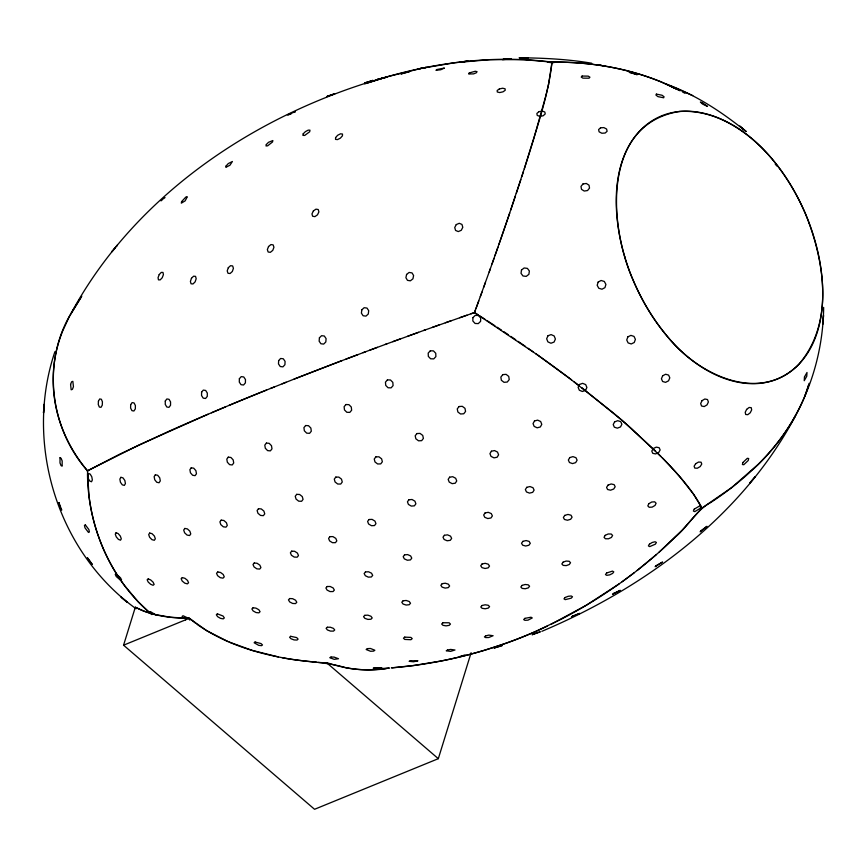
<?xml version="1.0" encoding="UTF-8"?>
<svg xmlns="http://www.w3.org/2000/svg" width="867" height="867" viewBox="0 0 867 867"><rect width="100%" height="100%" fill="white"/><g stroke="black" fill="none" stroke-linecap="round" stroke-linejoin="round"><path stroke-width="1.3" d="M87.491 472.049L87.502 470.814C75.451 456.443 65.925 439.905 59.986 422.099A242.662 180.087 -17.2 0 1 54.968 401.865C52.269 385.457 52.616 368.551 56.106 352.295A189.96 140.974 -17.2 0 1 62.76 330.804L69.284 316.693L81.812 296.124M43.729 409.224L43.502 412.995L44.098 404.315L43.859 408.086M823.65 307.395C822.978 369.244 797.261 430.661 750.562 471.605C738.153 483.082 724.682 493.377 710.55 502.632C695.843 510.479 688.181 526.421 675.48 536.868C655.127 556.863 632.823 574.843 609.154 590.774A807.296 611.473 76.4 0 1 561.209 619.211L536.305 631.165A730.252 553.113 76.4 0 1 510.826 641.493C472.58 655.485 432.46 664.523 391.862 667.85M823.141 320.335L822.913 324.106L823.509 315.425L823.271 319.197M548.573 84.251L552.019 62.142L523.993 59.65L490.072 59.639L455.186 62.662L421.893 68.244L387.679 76.643C258.778 112.417 136.184 193.287 71.408 312.781C41.573 361.94 49.831 428.211 87.502 470.814L88.922 495.415A262.452 221.822 -17.8 0 0 90.753 507.553A271.642 229.603 -17.7 0 0 98.004 535.156M54.914 351.677C24.016 443.34 57.255 552.073 136.108 608.764M808.792 384.471L804.663 396.587M471.117 652.71L438.312 758.679L314.548 809.29L123.569 645.189L135.328 607.214L143.944 611.148L153.101 614.096M185.451 619.894L185.961 618.258M524.318 168.881C534.679 133.702 547.944 98.762 552.019 62.142C511.844 56.908 470.954 59.151 431.181 66.423A809.03 612.785 76.4 0 0 388.644 76.372L367.76 82.853M523.473 171.525L521.739 176.868M520.861 179.577L516.331 193.308M515.399 196.105L510.674 210.193M509.709 213.033L498.926 244.386M508.571 216.392L527.277 159.636A189.96 11.26 -70.3 0 0 533.931 138.146L545.386 97.44A242.662 14.381 -70.3 0 0 548.594 84.197M494.981 255.635L497.929 247.214M494.006 258.409L492.066 263.915M490.375 268.662L474.487 312.575L423.627 330.479M489.194 271.989L499.641 242.326A242.662 14.371 -70.3 0 0 508.55 216.425M485.477 282.382L483.688 287.367M480.329 296.666L481.965 292.146M478.79 300.892L476.102 308.229M475.528 309.801L474.487 312.575L470.998 313.778M116.796 246.011L117.24 245.198L111.626 251.874L112.829 250.726M71.408 312.781L80.967 297.37M795.603 415.64C742.163 516.429 645.243 587.598 541.842 631.328M113.534 249.924L114.964 248.298M659.083 552.192L682.199 530.073L701.977 508.051L731.726 487.557L758.094 464.398A242.662 180.087 -17.2 0 0 775.217 445.497C787.008 430.964 797.174 414.99 804.251 397.617A189.96 140.974 -17.2 0 0 809.117 383.322M161.024 200.895L162.617 199.486M656.492 554.468L637.147 570.475M634.221 572.74L622.148 581.735M163.419 198.781L165.023 197.589M619.038 583.957L586.222 605.296L550.827 624.424M287.389 115.029L295.43 111.572L294.13 112.417M547.164 626.18L543.501 627.903A739.237 559.919 76.4 0 1 506.025 643.227L484.826 650.163A808.683 612.525 76.4 0 1 440.555 661.098L413.516 665.542L391.407 667.861M207.993 414.242L138.807 445.053L87.502 470.814L120.177 453.961L167.862 431.755A809.03 84.262 -17.1 0 1 203.723 416.062L232.551 403.914A732.182 76.253 -17.1 0 1 263.026 391.45L295.051 378.727A809.03 84.262 -17.1 0 1 339.864 361.42L365.722 351.688M211.44 412.779L225.55 406.829M123.569 645.189L189.364 618.29L206.736 630.721L227.967 641.547M270.493 388.449L274.384 386.899M282.208 383.788L286.153 382.228M294.054 379.117L341.945 360.629M288.44 114.856L291.225 113.783M345.933 359.122L357.833 354.636M363.11 352.663L386.91 343.831M369.645 350.225L377.438 347.32M385.165 344.47L425.556 329.785M392.805 341.663L400.326 338.91M407.728 336.223L418.555 332.31M432.384 327.347L438.995 324.995M445.345 322.752L451.371 320.627M466.88 315.209L459.662 317.723M364.779 83.861L387.679 76.643M463.108 655.528L465.005 654.921M368.421 81.736L364.584 82.983L372.94 80.371L369.104 81.617M497.896 646.804L494.06 648.05L502.427 645.438L498.579 646.684M460.084 656.352L462.165 655.831M679.175 111.518C601.633 124.306 608.753 226.103 633.268 280.475A151.974 98.567 67.8 0 0 667.557 336.678C697.079 373.915 759.124 404.835 798.854 364.281C834.553 322.741 824.539 261.238 805.703 214.387A151.996 98.578 67.8 0 0 771.413 158.184C748.579 131.546 715.719 108.971 679.175 111.518A146.415 94.958 67.8 0 0 669.118 113.339A143.423 93.018 67.8 0 0 641.147 129.519C622.072 148.636 615.884 176.77 616.253 202.986A143.066 92.78 67.8 0 0 624.728 256.686M671.242 86.472L679.067 89.778M388.795 668.067L381.61 668.555M389.576 668.024C374.934 670.224 359.924 670.635 345.337 667.623C324.757 661.358 303.147 662.063 282.143 657.685M523.831 57.71L519.626 57.731L528.404 57.721L524.199 57.731M195.368 623.091L189.364 618.29L170.55 617.282L154.023 614.345M189.364 618.29C171.471 618.171 152.971 616.112 136.78 607.973M519.127 57.764C543.392 57.991 567.744 59.151 591.695 63.226M318.33 662.41L326.913 662.962L438.312 758.679M316.888 662.301C274.958 658.595 231.879 648.754 196.939 624.251M599.715 65.036L601.72 65.393M278.383 656.948L252.178 650.369L229.202 642.068M626.126 70.509C601.915 64.537 576.934 61.86 552.019 62.142C591.023 61.665 630.374 68.45 666.235 84.066C695.486 94.655 721.507 111.778 745.609 131.166M602.749 65.632L604.787 66.12M670.104 85.703L692.755 95.598M666.235 84.066L674.45 87.838M673.03 87.48L676.065 88.878M675.35 88.282L679.815 90.526M136.412 607.789L135.328 607.214M680.172 90.764L660.6 81.693A258.409 218.43 -17 0 0 626.126 70.509M682.47 91.924L685.103 93.354M478.389 315.035L474.487 312.575L537.984 355.242A258.409 46.948 35 0 1 568.904 377.86L612.221 412.031A207.571 37.725 35 0 1 631.566 428.656L664.057 459.597A258.409 46.97 35 0 1 680.866 478.01L693.567 494.244L701.977 508.051C692.018 489.086 677.073 473.306 662.41 457.917M479.895 316L484.967 319.262M486.82 320.465L494.916 325.754M497.084 327.184L501.538 330.154M503.825 331.682L508.485 334.814M510.858 336.418L515.67 339.691M518.108 341.37L525.543 346.497M528.046 348.252L533.107 351.796M535.643 353.584L571.537 379.833M155.616 614.757L150.5 611.668L149.828 612.004L151.27 613.619M574.084 381.762L579.145 385.631M581.659 387.571L622.138 420.419L655.712 451.198M87.491 473.404C87.74 526.67 110.716 580.164 151.833 614.584M150.349 613.327L138.113 601.687L124.685 585.745A254.074 214.767 -17.1 0 1 98.069 535.134M657.435 452.899L660.784 456.259M775.228 164.123L776.93 166.074M664.014 332.386C676.683 348.198 691.909 362.243 709.835 371.867A151.248 98.09 67.8 0 0 759.98 383.344A146.393 94.947 67.8 0 0 769.571 381.599A143.434 93.018 67.8 0 0 797.9 365.267C816.952 346.106 823.108 317.972 822.718 291.756A143.088 92.802 67.8 0 0 814.124 237.796A146.425 94.958 67.8 0 0 809.344 223.523M189.808 620.068L188.464 618.301L183.024 615.733L182.113 616.437L183.457 618.204M386.281 668.598A242.359 157.209 67.8 0 1 326.902 662.691M679.164 111.496A151.248 98.09 67.8 0 1 728.93 122.93C746.91 132.434 762.104 146.523 774.795 162.281A151.259 98.101 67.8 0 1 809.366 223.523M229.148 405.322A739.237 76.99 -17.1 0 1 266.624 390.009M664.035 332.354A151.237 98.079 67.8 0 1 629.54 271.154A146.393 94.947 67.8 0 1 624.706 256.686M165.283 401.042L165.261 404.38L166.778 406.991L168.967 407.349L170.539 405.257L170.561 401.92L169.043 399.308L166.854 398.95L165.283 401.042M201.588 392.198L201.556 395.536L203.203 398.137L205.577 398.484L207.278 396.382L207.311 393.054L205.663 390.453L203.29 390.096L201.588 392.198M130.668 404.705L130.603 408.043L131.947 410.655L133.908 411.001L135.328 408.888L135.393 405.55L134.06 402.938L132.098 402.591L130.668 404.705M472.916 317.636L472.851 320.985L475.073 323.456L478.281 323.608L480.6 321.343L480.676 317.983L478.454 315.512L475.246 315.371L472.916 317.636M239.368 378.749L239.292 382.087L241.026 384.677L243.551 385.013L245.394 382.889L245.48 379.551L243.746 376.961L241.21 376.625L239.368 378.749M335.594 137.571L335.529 139.37L337.501 139.598L340.363 138.146L342.432 135.837L342.498 134.049L340.525 133.811L337.664 135.263L335.594 137.571M98.437 401.118L98.274 404.466L99.337 407.046L100.995 407.327L102.273 405.16L102.425 401.811L101.363 399.243L99.716 398.961L98.437 401.118M278.643 360.607L278.491 363.945L280.258 366.535L282.924 366.86L284.918 364.725L285.08 361.376L283.303 358.786L280.637 358.472L278.643 360.607M70.585 384.46L71.17 389.792L72.416 389.348L73.435 386.693L72.85 381.35L71.593 381.805L70.585 384.46M319.414 337.827L319.143 341.175L320.909 343.765L323.673 344.091L325.819 341.956L326.09 338.618L324.323 336.017L321.559 335.692L319.414 337.827M361.832 309.812L361.398 313.139L363.11 315.751L365.961 316.119L368.28 314.017L368.703 310.679L367.001 308.067L364.151 307.709L361.832 309.812M521.49 270.027L521.024 273.343L522.985 275.977L526.247 276.378L528.892 274.319L529.369 271.003L527.396 268.38L524.134 267.979L521.49 270.027M303.201 133.832L302.93 135.393L304.718 135.425L309.703 131.73L309.974 130.169L308.175 130.137L305.368 131.654L303.201 133.832M181.593 201.61L181.311 203.171L185.159 200.851L187.305 196.755L185.831 197.069L181.593 201.61M406.59 274.438L405.908 277.722L407.49 280.366L410.394 280.81L412.93 278.816L413.602 275.533L412.031 272.899L409.116 272.444L406.59 274.438M804.468 376.928L804.229 380.711L806.765 376.256L807.004 372.485L804.468 376.928M60.029 457.743L59.996 462.935L61.058 465.612L62.142 466.153L62.175 460.962L61.102 458.285L60.029 457.743M742.878 462.523L742.401 464.506L743.767 464.734L748.221 460.518L748.698 458.524L747.332 458.296L742.878 462.523M266.332 144.518L265.985 145.959L267.643 145.829L272.52 141.982L272.877 140.53L268.499 142.318L266.332 144.518M226.179 165.879L225.81 167.32L229.939 165.239L232.389 161.5L228.259 163.581L226.179 165.879M598.143 282.078L597.179 285.297L598.772 288.256L601.991 289.22L604.949 287.627L605.914 284.409L604.31 281.45L601.091 280.485L598.143 282.078M191.455 278.296L190.404 281.439L191.043 283.78L193.005 283.953L195.129 281.851L196.18 278.708L195.541 276.367L193.59 276.194L191.455 278.296M228.292 267.73L227.219 270.872L227.967 273.268L230.091 273.517L232.345 271.479L233.407 268.337L232.659 265.941L230.546 265.692L228.292 267.73M656.362 94.113L656.005 95.153L657.999 96.649L663.678 97.776L664.035 96.736L662.041 95.24L656.362 94.113M627.881 336.851L626.733 339.972L628.12 342.92L631.241 343.961L634.254 342.487L635.403 339.365L634.015 336.418L630.905 335.377L627.881 336.851M159.214 274.568L158.054 277.646L158.455 279.846L160.189 279.878L162.237 277.733L163.408 274.644L162.996 272.444L161.262 272.411L159.214 274.568M268.532 246.521L267.361 249.598L268.12 252.004L270.352 252.33L272.769 250.368L273.929 247.29L273.181 244.884L270.938 244.57L268.532 246.521M662.67 375.779L661.413 378.781L662.616 381.502L665.574 382.347L668.544 380.83L669.801 377.828L668.598 375.097L665.639 374.251L662.67 375.779M547.987 335.757L546.654 338.769L547.89 341.869L550.957 343.234L554.067 342.064L555.4 339.051L554.165 335.962L551.087 334.597L547.987 335.757M694.229 509.146L693.383 511.042L694.727 511.638L700.016 508.506L700.861 506.61L699.506 506.025L694.229 509.146M88.488 473.512L87.675 475.3L88.239 478.454L89.832 481.12L91.534 481.749L92.346 479.95L91.794 476.807L90.201 474.13L88.488 473.512M701.999 400.695L700.655 403.599L701.576 406.027L704.221 406.558L707.049 404.867L708.393 401.963L707.472 399.535L704.828 399.004L701.999 400.695M648.852 503.694L647.812 505.884L649.199 507.293L652.201 507.108L655.051 505.428L656.091 503.239L654.693 501.82L651.702 502.004L648.852 503.694M313.366 210.963L311.968 213.9L312.608 216.241L314.894 216.631L317.495 214.821L318.893 211.884L318.254 209.532L315.967 209.153L313.366 210.963M579.492 384.46L578.116 387.311L579.319 390.226L582.386 391.483L585.528 390.356L586.905 387.506L585.702 384.601L582.635 383.344L579.492 384.46M746.65 409.376L745.219 412.28L745.674 414.48L747.766 414.686L750.248 412.779L751.678 409.874L751.223 407.674L749.131 407.468L746.65 409.376M456.259 224.586L454.731 227.544L455.576 230.438L458.285 231.576L461.277 230.286L462.794 227.317L461.959 224.423L459.25 223.296L456.259 224.586M614.605 421.893L613.207 424.592L614.345 427.182L617.358 428.157L620.49 426.943L621.888 424.245L620.75 421.655L617.737 420.679L614.605 421.893M750.215 482.41L749.771 483.222L755.385 476.547L750.215 482.41M534.495 420.972L533.042 423.573L534.159 426.401L537.172 427.81L540.336 426.965L541.777 424.353L540.672 421.525L537.648 420.127L534.495 420.972M116.059 532.761L115.278 534.148L116.265 536.89L118.421 539.393L120.513 540.184L121.293 538.808L120.318 536.066L118.15 533.563L116.059 532.761M653.241 448.542L651.789 451.111L652.775 453.333L655.625 453.918L658.682 452.509L660.145 449.94L659.148 447.708L656.297 447.134L653.241 448.542M605.209 535.329L604.05 537.302L605.394 538.743L608.45 538.797L611.43 537.442L612.59 535.459L611.246 534.029L608.19 533.974L605.209 535.329M120.914 477.316L119.863 479.115L120.426 482.236L122.29 484.837L124.349 485.401L125.412 483.591L124.848 480.481L122.984 477.88L120.914 477.316M569.782 457.581L568.34 460.03L569.456 462.512L572.491 463.596L575.655 462.631L577.108 460.193L575.981 457.711L572.946 456.627L569.782 457.581M649.426 544.194L648.397 545.907L649.708 546.611L655.376 544.173L656.406 542.46L655.094 541.756L652.201 542.471L649.426 544.194M491.405 451.208L489.942 453.614L491.004 456.367L493.984 457.863L497.127 457.223L498.601 454.828L497.528 452.075L494.548 450.58L491.405 451.208M695.659 463.726L694.109 466.229L694.792 468.093L697.328 468.234L700.211 466.554L701.761 464.051L701.067 462.187L698.542 462.046L695.659 463.726M469.318 72.904L468.635 73.977L473.631 73.879L476.373 72.752L477.056 71.668L475.268 71.267L469.318 72.904M608.027 485.119L606.553 487.417L607.604 489.519L610.574 490.191L613.706 489.031L615.18 486.734L614.129 484.642L611.159 483.97L608.027 485.119M526.8 487.308L525.359 489.552L526.475 491.957L529.509 493.117L532.674 492.358L534.115 490.126L532.999 487.72L529.965 486.55L526.8 487.308M449.626 477.175L448.163 479.397L449.214 482.074L452.162 483.656L455.273 483.19L456.736 480.968L455.684 478.281L452.747 476.709L449.626 477.175M155.377 474.791L154.142 476.622L154.716 479.722L156.754 482.258L159.062 482.746L160.297 480.903L159.723 477.815L157.686 475.279L155.377 474.791M149.688 533.053L148.68 534.549L149.623 537.28L151.963 539.664L154.326 540.282L155.334 538.797L154.391 536.055L152.05 533.682L149.688 533.053M563.084 562.163L561.859 563.951L563.182 565.382L566.259 565.609L569.316 564.504L570.529 562.716L569.218 561.285L566.129 561.057L563.084 562.163M485.097 512.917L483.667 514.987L484.794 517.317L487.818 518.553L490.971 517.967L492.391 515.898L491.264 513.567L488.24 512.332L485.097 512.917M564.807 515.377L563.355 517.469L564.46 519.474L567.473 520.233L570.638 519.29L572.09 517.198L570.985 515.193L567.961 514.434L564.807 515.377M191.249 467.79L189.884 469.686L190.447 472.775L192.604 475.246L195.097 475.658L196.462 473.772L195.909 470.683L193.742 468.202L191.249 467.79M184.855 528.437L183.696 530.04L184.606 532.782L187.055 535.069L189.613 535.546L190.773 533.942L189.862 531.2L187.413 528.924L184.855 528.437M444.392 535.286L442.994 537.204L444.132 539.469L447.144 540.77L450.266 540.336L451.664 538.418L450.526 536.142L447.513 534.852L444.392 535.286M606.618 573.022L605.469 574.572L606.77 575.33L609.739 574.854L612.644 573.412L613.782 571.862L612.492 571.104L606.618 573.022M408.942 499.75L407.436 501.787L408.411 504.41L411.294 506.09L414.393 505.84L415.9 503.803L414.925 501.18L412.042 499.5L408.942 499.75M482.052 563.973L480.73 565.75L481.987 567.625L485.076 568.492L488.197 567.852L489.508 566.064L488.262 564.189L485.173 563.322L482.052 563.973M522.942 541.333L521.522 543.251L522.671 545.191L525.716 546.026L528.87 545.256L530.29 543.338L529.141 541.398L526.096 540.564L522.942 541.333M221.183 520.135L219.904 521.847L220.782 524.6L223.318 526.811L226.016 527.158L227.295 525.456L226.406 522.693L223.881 520.493L221.183 520.135M228.292 457.147L226.807 459.109L227.338 462.209L229.592 464.636L232.226 464.961L233.711 463L233.18 459.9L230.936 457.483L228.292 457.147M369.039 519.517L367.597 521.425L368.594 523.982L371.466 525.695L374.511 525.565L375.964 523.657L374.956 521.1L372.084 519.387L369.039 519.517M258.485 508.712L257.109 510.511L257.965 513.297L260.555 515.432L263.362 515.67L264.749 513.871L263.893 511.086L261.292 508.94L258.485 508.712M296.709 494.353L295.235 496.26L296.059 499.089L298.692 501.169L301.608 501.289L303.071 499.381L302.247 496.553L299.614 494.472L296.709 494.353M335.843 477.078L334.283 479.104L335.063 481.976L337.729 484.024L340.72 484.046L342.27 482.019L341.49 479.148L338.824 477.099L335.843 477.078M375.888 456.887L374.241 459.011L374.978 461.948L377.654 463.975L380.721 463.899L382.358 461.775L381.621 458.838L378.944 456.811L375.888 456.887M404.542 554.88L403.177 556.657L404.325 558.868L407.327 560.223L410.416 559.93L411.782 558.153L410.633 555.942L407.631 554.587L404.542 554.88M416.908 433.554L415.185 435.787L415.857 438.8L418.544 440.815L421.665 440.664L423.399 438.42L422.728 435.418L420.04 433.402L416.908 433.554M522.086 585.377L520.839 586.992L522.14 588.4L525.239 588.758L528.328 587.869L529.574 586.244L528.274 584.846L525.174 584.488L522.086 585.377M329.959 536.63L328.571 538.407L329.612 540.91L332.451 542.677L335.442 542.666L336.829 540.889L335.8 538.385L332.95 536.619L329.959 536.63M459.087 406.536L457.256 408.888L457.863 411.977L460.54 413.993L463.737 413.776L465.568 411.424L464.972 408.335L462.284 406.32L459.087 406.536M266.418 443.08L264.803 445.118L265.302 448.239L267.61 450.623L270.385 450.873L271.989 448.835L271.49 445.714L269.182 443.33L266.418 443.08M291.691 551.152L290.369 552.799L291.431 555.259L294.238 557.069L297.164 557.188L298.486 555.541L297.424 553.081L294.607 551.271L291.691 551.152M502.817 374.62L500.866 377.069L501.354 380.255L504.009 382.314L507.271 382.044L509.232 379.594L508.734 376.408L506.09 374.349L502.817 374.62M442.17 583.686L440.859 585.323L442.105 587.143L445.194 588.097L448.293 587.62L449.605 585.994L448.358 584.163L445.27 583.209L442.17 583.686M254.237 563.008L253.001 564.536L254.085 566.953L256.86 568.839L259.699 569.088L260.934 567.571L259.851 565.154L257.076 563.268L254.237 563.008M365.484 571.927L364.151 573.564L365.332 575.721L368.312 577.14L371.358 576.978L372.691 575.352L371.52 573.195L368.529 571.776L365.484 571.927M305.639 425.524L303.916 427.637L304.36 430.801L306.701 433.153L309.584 433.337L311.307 431.224L310.863 428.06L308.522 425.697L305.639 425.524M582.971 183.967L580.988 186.405L581.508 189.331L584.228 191.043L587.544 190.545L589.527 188.106L589.007 185.18L586.298 183.468L582.971 183.967M701.154 530.647L700.168 531.839L706.963 526.323L701.154 530.647M345.955 404.531L344.112 406.721L344.481 409.928L346.833 412.28L349.802 412.399L351.644 410.221L351.276 407.013L348.924 404.661L345.955 404.531M582.093 76.058L581.226 77.087L582.895 78.138L589.051 78.203L589.918 77.185L588.238 76.133L582.093 76.058M327.195 586.504L325.905 587.999L327.097 590.102L330.067 591.576L333.069 591.554L334.348 590.069L333.156 587.967L330.197 586.493L327.195 586.504M565.197 597.482L563.983 598.869L565.262 599.639L571.277 598.143L572.491 596.756L571.212 595.987L568.188 596.29L565.197 597.482M403.09 600.788L401.8 602.262L403.057 604.028L406.135 605.047L409.224 604.732L410.514 603.259L409.246 601.492L406.179 600.473L403.09 600.788M482.063 605.491L480.795 606.954L482.095 608.309L485.206 608.775L488.305 608.081L489.573 606.629L488.273 605.264L485.162 604.798L482.063 605.491M387.43 379.898L385.457 382.141L385.728 385.403L388.069 387.766L391.115 387.852L393.087 385.62L392.816 382.358L390.475 379.984L387.43 379.898M289.686 598.544L288.462 599.877L289.676 601.915L292.623 603.454L295.56 603.595L296.785 602.251L295.571 600.213L292.634 598.685L289.686 598.544M430.325 350.799L428.2 353.075L428.331 356.391L430.628 358.797L433.76 358.884L435.884 356.608L435.754 353.292L433.457 350.886L430.325 350.799M217.78 571.971L216.544 573.293L217.563 575.655L220.24 577.671L223.014 578.159L224.25 576.837L223.231 574.485L220.543 572.469L217.78 571.971M364.812 615.321L363.555 616.632L364.823 618.323L367.89 619.406L370.946 619.244L372.203 617.943L370.935 616.242L367.868 615.158L364.812 615.321M253.034 607.8L251.885 608.97L253.131 610.932L256.047 612.546L258.919 612.85L260.067 611.679L258.821 609.718L255.906 608.114L253.034 607.8M442.939 622.734L441.671 624.012L442.961 625.313L446.072 625.866L449.182 625.356L450.45 624.077L449.149 622.788L442.939 622.734M656.286 565.577L655.159 566.693L662.572 562.033L656.286 565.577M182.308 577.595L181.16 578.722L182.178 581.02L184.769 583.155L187.413 583.87L188.562 582.743L187.543 580.446L184.953 578.311L182.308 577.595M524.914 618.355L523.657 619.58L524.925 620.317L527.981 620.154L532.273 617.954L531.016 617.217L524.914 618.355M327.347 627.231L326.122 628.358L327.423 629.962L330.468 631.1L333.492 631.111L334.716 629.973L333.427 628.369L330.37 627.231L327.347 627.231M217.389 613.825L216.338 614.79L217.628 616.675L220.5 618.366L223.274 618.875L224.325 617.911L223.036 616.025L217.389 613.825M290.673 636.302L289.6 637.267L291.019 638.762L294.086 639.922L297.023 640.063L298.096 639.098L296.677 637.592L290.673 636.302M436.805 69.555L435.971 70.303L440.772 69.75L444.424 68.038L436.805 69.555M600.549 127.817L598.588 129.573L599.119 131.817L601.839 133.247L605.155 133.03L607.117 131.285L606.586 129.031L603.865 127.601L600.549 127.817M538.927 111.659L536.857 113.469L537.226 115.419L539.827 116.384L543.132 115.788L545.213 113.967L544.834 112.016L542.233 111.052L538.927 111.659M404.716 637.126L403.448 638.21L404.748 639.423L410.947 639.705L412.215 638.621L410.915 637.418L404.716 637.126M148.192 578.928L147.162 579.785L148.181 582.017L150.652 584.293L153.112 585.29L154.142 584.423L153.134 582.201L150.663 579.925L148.192 578.928M613.76 593.342L612.536 594.339L620.317 590.351L613.76 593.342M485.704 635.879L484.404 636.898L485.661 637.581L488.728 637.516L493.106 635.728L488.782 635.11L485.704 635.879M255.082 642.014L254.129 642.761L258.702 645.341L261.541 645.677L262.495 644.94L261 643.563L255.082 642.014M499.37 88.943L497.159 90.504L497.3 92L499.717 92.552L503.001 91.837L505.223 90.287L505.071 88.792L502.654 88.228L499.37 88.943M367.391 648.635L366.134 649.513L370.534 651.28L373.623 651.117L374.88 650.239L370.469 648.483L367.391 648.635M572.881 616.003L571.57 616.849L579.622 613.392L572.881 616.003M447.567 649.99L446.245 650.792L450.558 651.366L454.991 650.001L450.677 649.426L447.567 649.99M116.07 573.954L115.246 574.453L116.276 576.544L120.73 580.413L121.553 579.915L120.524 577.823L116.07 573.954M401.995 73.5L401.074 74.009L409.495 71.625L401.995 73.5M85.367 524.925L84.446 525.402L84.966 527.808L88.467 532.446L89.399 531.97L88.867 529.564L85.367 524.925M331.021 657.056L329.785 657.695L334.196 659.353L338.498 658.736L334.088 657.088L331.021 657.056M548.529 61.644L547.5 62.142L552.246 62.825L556.256 62.099L548.529 61.644M328.084 95.999L326.696 96.638L334.933 93.658L328.084 95.999M533.465 634.113L532.078 634.763L540.314 631.783L533.465 634.113M410.492 660.741L409.148 661.315L413.451 661.781L417.916 660.817L410.492 660.741M378.565 79.005L377.156 79.536L385.663 77.456L378.565 79.005M503.586 59.249L502.557 59.617L511.292 58.891L503.586 59.249M460.431 62.001L459.391 62.261L468.072 61.037L460.431 62.001M374.566 667.904L373.189 668.219L381.968 667.991L374.566 667.904M419.108 68.742L417.645 69.057L426.25 67.388L419.108 68.742M87.437 557.839L92.205 564.363L87.437 557.839M631.23 72.633L629.139 72.319L637.234 74.692L631.23 72.633M702.443 102.815L700.384 102.046L702.508 104.062L707.515 106.435L702.443 102.815M58.891 502.567L60.105 507.585L61.741 510.121L58.891 502.567M739.919 126.192L746.064 131.448L739.919 126.192M121.207 597.179L127.341 602.424L121.207 597.179"/></g></svg>
